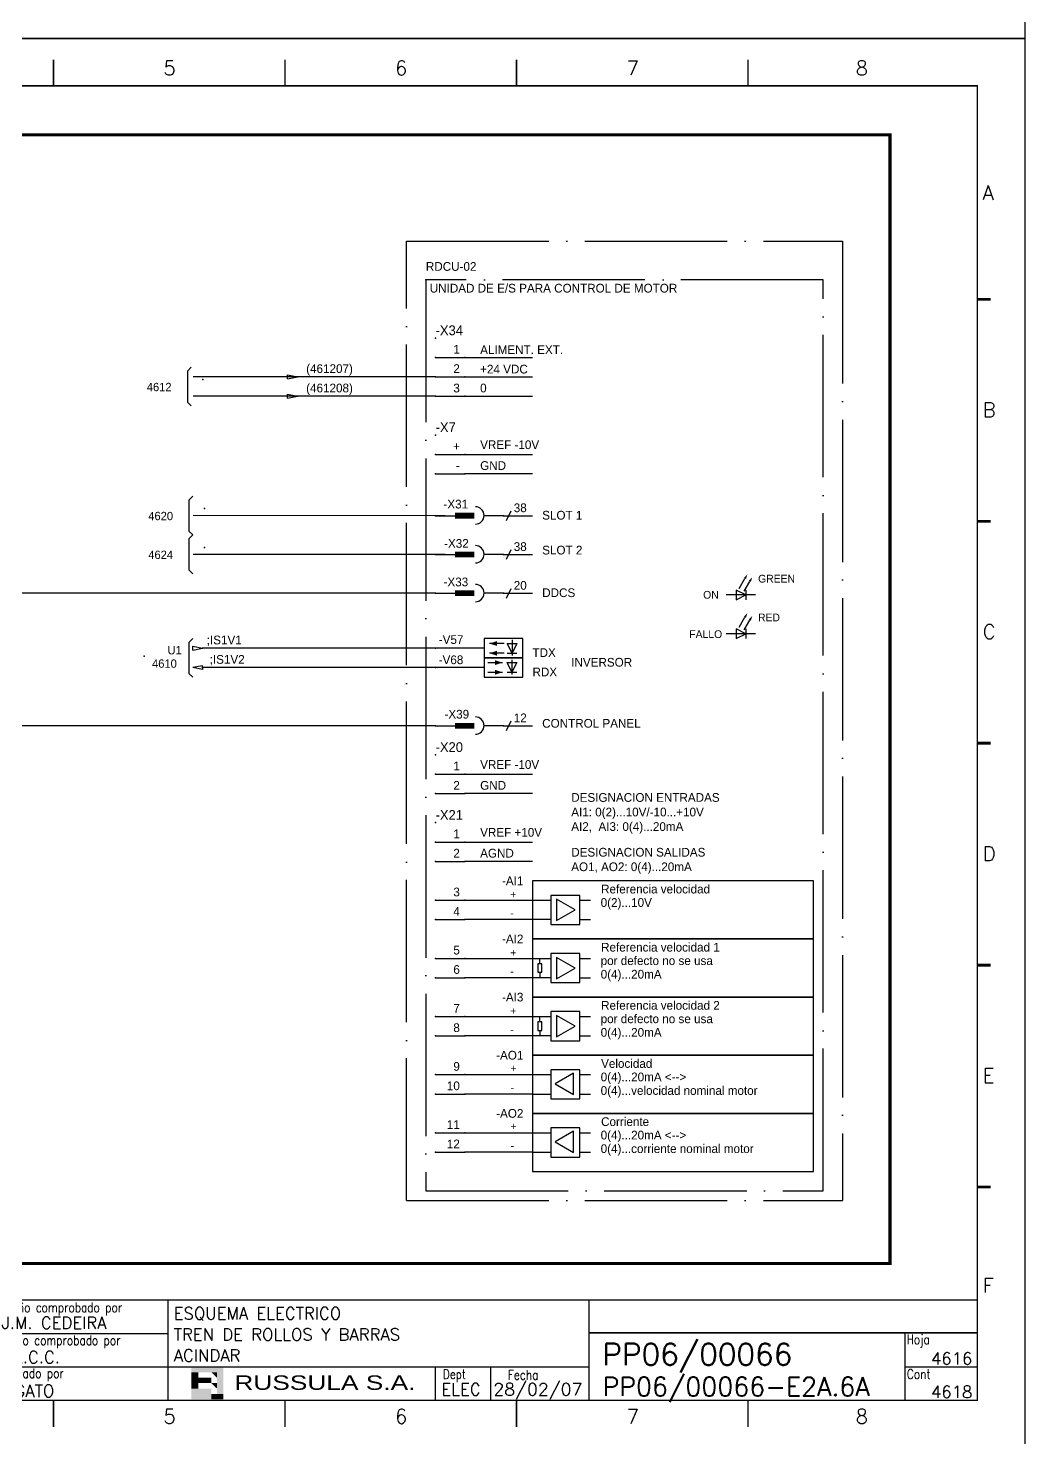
# Model space of a CAD drawing. Extents: x -275 to 145, y -1951 to 425.
# Drawn here: x -65.1 to 144.9, y -760.7 to -463.7 of the extents above; entities that cross this region are included whole.
import ezdxf
from ezdxf.enums import TextEntityAlignment as Align

# ---------------------------------------------------------------- set-up
doc = ezdxf.new("R2010")
doc.units = 0
doc.header["$LTSCALE"] = 15
doc.header["$MEASUREMENT"] = 0
doc.header["$PDSIZE"] = 2
for name, pattern in [('DASHDOT', [1, 0.5, -0.25, 0, -0.25]), ('SOSED_FRAMECONT', [2, 1, 1]), ('SOSED_FRAMEDOT', [2.5, 2, -0.25, 0, -0.25]), ('SOSED_IO', [2, 1, 1])]:
    doc.linetypes.add(name, pattern=pattern)
for name, color, linetype in [('1', 7, 'Continuous'), ('10', 5, 'Continuous'), ('2', 7, 'Continuous'), ('8', 1, 'Continuous'), ('9', 6, 'Continuous'), ('DIBUJO', 7, 'Continuous'), ('SOSED_CIRCUIT', 7, 'Continuous'), ('SOSED_DECORATIVE', 4, 'Continuous')]:
    doc.layers.add(name, color=color, linetype=linetype)
doc.styles.add('HELVETICA', font='HELV.SHX')
doc.styles.add('LABEL', font='SIMPLEX', dxfattribs={"width": 0.8, "height": 4})
doc.styles.add('ROMANS', font='ROMANS.shx', dxfattribs={"width": 0.8, "oblique": 15})

# ---------------------------------------------------------------- blocks, each defined once
blk = doc.blocks.new('NOD')
at = {"color": 0, "linetype": 'ByBlock'}
blk.add_point((0, 0), dxfattribs=at)
at = {"color": 0, "linetype": 'ByBlock', "flags": 1}
blk.add_attdef('PINNR', (2, -2), '', height=1.8, dxfattribs=at)
blk = doc.blocks.new('3AFEKXIOTERM01A')
at = {"color": 0, "linetype": 'ByBlock'}
blk.add_line((0, 0), (7.5, 0), dxfattribs=at)
for p in [(0, 0), (7.5, 0)]:
    blk.add_blockref('NOD', p, dxfattribs=at)
blk.add_attdef('*A', text='', height=2.25, dxfattribs=at).set_placement((6.25, 1), align=Align.RIGHT)
blk = doc.blocks.new('3AFEC2NIOBOX01A')
at = {"color": 0, "linetype": 'ByBlock'}
for points in [[(0, -5), (0, -10), (72.5, -10), (72.5, 5)], [(72.5, 5), (0, 5), (0, 0)], [(0, 0), (0, -5)]]:
    blk.add_lwpolyline(points, dxfattribs=at)
for p in [(0, 0), (0, -5)]:
    blk.add_blockref('NOD', p, dxfattribs=at)
for tag, p in [('ID4', (-2.34, 13.63)), ('ID3', (-2.34, 10.38)), ('ID2', (-2.34, 7.13)), ('ID_ABS', (-2.34, 4.03)), ('ID1', (-2.34, 3.88)), ('1A', (4, 1)), ('2A', (4, -4))]:
    blk.add_attdef(tag, text='', height=2.25, dxfattribs=at).set_placement(p, align=Align.RIGHT)
for tag, p in [('ID_FREE', (17.71, 1.75)), ('DENOM1', (17.6, -1.72)), ('DENOM2', (17.6, -5.22)), ('DENOM3', (17.6, -8.72))]:
    blk.add_attdef(tag, p, '', height=2.25, dxfattribs=at)
for tag, p in [('REM1', (73.97, -4.05)), ('REM2', (74.05, -7.21))]:
    blk.add_attdef(tag, text='', height=2.25, dxfattribs=at).set_placement(p, align=Align.TOP_LEFT)
blk = doc.blocks.new('3AFEKXIOTERM02A')
at = {"color": 0, "linetype": 'ByBlock'}
blk.add_line((0, 0), (7.5, 0), dxfattribs=at)
for p in [(0, 0), (7.5, 0)]:
    blk.add_blockref('NOD', p, dxfattribs=at)
blk.add_attdef('ID_B', (-2.43, 6.92), '', height=2.25, dxfattribs=at)
blk.add_attdef('*A', text='', height=2.25, dxfattribs=at).set_placement((6.25, 1), align=Align.RIGHT)
blk.add_attdef('CREF', text='', height=2.25, dxfattribs=at).set_placement((-7.51, -2.09), align=Align.MIDDLE_RIGHT)
blk = doc.blocks.new('ANIV')
at = {"color": 0, "linetype": 'ByBlock'}
blk.add_point((0, 0), dxfattribs=at)
for tag, p in [('ID4', (0, 10.5)), ('ID3', (0, 7.25)), ('ID2', (0, 4)), ('ID1', (0, 0.75))]:
    blk.add_attdef(tag, p, '', height=2.5, dxfattribs=at)
for tag, p in [('REM1', (1, -1)), ('REM2', (1, -4.25))]:
    blk.add_attdef(tag, text='', height=2.25, dxfattribs=at).set_placement(p, align=Align.TOP_LEFT)
for tag, p in [('ARTDES1', (1, -7.5)), ('ARTDES2', (1, -10.61)), ('ARTDES3', (1, -13.91)), ('ARTDES4', (1, -17.07))]:
    blk.add_attdef(tag, text='', height=2.25).set_placement(p, align=Align.TOP_LEFT)
blk = doc.blocks.new('3AFECTXD01C')
at = {"layer": 'SOSED_DECORATIVE'}
for p, q in [((12.5, 0), (0, 0)), ((19.73, 2.14), (19.73, -1.61)), ((19.73, 1.85), (19.73, -1.9))]:
    blk.add_line(p, q, dxfattribs=at)
at = {"layer": 'SOSED_DECORATIVE', "linetype": 'SOSED_FRAMECONT'}
blk.add_lwpolyline([(12.5, -2.5), (22.5, -2.5), (22.5, 2.5), (12.5, 2.5)], close=True, dxfattribs=at)
at = {"layer": 'SOSED_DECORATIVE'}
for points in [[(17.69, 1.21), (13.94, 1.21)], [(18.48, 1.23), (20.98, 1.23)], [(18.48, 1.23), (20.98, 1.23)], [(20.98, 1.23), (19.73, -1.27), (18.48, 1.23)], [(20.98, 1.23), (19.73, -1.27), (18.48, 1.23)], [(17.69, -1.29), (13.94, -1.29)], [(18.48, -1.27), (20.98, -1.27)], [(18.48, -1.27), (20.98, -1.27)]]:
    blk.add_lwpolyline(points, dxfattribs=at)
for points in [[(13.94, 1.21), (15.81, 1.84), (15.81, 0.59)], [(13.94, -1.29), (15.81, -0.66), (15.81, -1.91)]]:
    blk.add_solid(points, dxfattribs=at)
at = {"color": 0, "linetype": 'ByBlock'}
blk.add_blockref('NOD', (0, 0), dxfattribs=at)
for tag, p in [('1A', (0.83, 1.11)), ('ID1', (24.1, -0.75))]:
    blk.add_attdef(tag, p, '', height=2.25, dxfattribs=at)
blk = doc.blocks.new('3AFECRXD01C')
at = {"layer": 'SOSED_DECORATIVE'}
for p, q in [((12.5, 0), (0, 0)), ((19.69, 1.99), (19.69, -1.76)), ((19.69, 1.99), (19.69, -1.76))]:
    blk.add_line(p, q, dxfattribs=at)
at = {"layer": 'SOSED_DECORATIVE', "linetype": 'SOSED_FRAMECONT'}
blk.add_lwpolyline([(12.5, -2.5), (22.5, -2.5), (22.5, 2.5), (12.5, 2.5)], close=True, dxfattribs=at)
at = {"layer": 'SOSED_DECORATIVE'}
for points in [[(13.47, 1.29), (17.22, 1.29)], [(20.94, 1.36), (19.69, -1.14), (18.44, 1.36)], [(20.94, 1.36), (19.69, -1.14), (18.44, 1.36)], [(18.44, 1.36), (20.94, 1.36)], [(18.44, 1.36), (20.94, 1.36)], [(13.47, -1.21), (17.22, -1.21)], [(18.44, -1.14), (20.94, -1.14)], [(18.44, -1.14), (20.94, -1.14)]]:
    blk.add_lwpolyline(points, dxfattribs=at)
for points in [[(17.22, 1.29), (15.34, 0.66), (15.34, 1.91)], [(17.22, 1.29), (15.34, 0.66), (15.34, 1.91)], [(17.22, -1.21), (15.34, -1.84), (15.34, -0.59)], [(17.22, -1.21), (15.34, -1.84), (15.34, -0.59)]]:
    blk.add_solid(points, dxfattribs=at)
at = {"color": 0, "linetype": 'ByBlock'}
blk.add_blockref('NOD', (0, 0), dxfattribs=at)
for tag, p in [('1A', (0.8, 0.9)), ('ID1', (24.03, -0.75))]:
    blk.add_attdef(tag, p, '', height=2.25, dxfattribs=at)
blk = doc.blocks.new('3AFECXX03030501D')
at = {"color": 0, "linetype": 'ByBlock'}
for p, q in [((-17.5, 0), (-12.5, 0)), ((0, 0), (-5, 0))]:
    blk.add_line(p, q, dxfattribs=at)
at = {"color": 0, "linetype": 'ByBlock', "const_width": 1.5}
blk.add_lwpolyline([(-12.5, 0), (-12.5, 0), (-7.5, 0)], dxfattribs=at)
blk.add_arc((-7.24, 0.05), 2.24, 270, 90)
at = {"color": 0, "linetype": 'ByBlock'}
for p in [(-17.5, 0), (0, 0)]:
    blk.add_blockref('NOD', p, dxfattribs=at)
for tag, p in [('ID4', (-9.5, 13.75)), ('ID3', (-9.5, 10.5)), ('ID2', (-9.5, 7.25)), ('ID1', (-9.5, 4))]:
    blk.add_attdef(tag, text='', height=2.25, dxfattribs=at).set_placement(p, align=Align.CENTER)
blk.add_attdef('*A', text='', height=2.25, dxfattribs=at).set_placement((-1, 1), align=Align.RIGHT)
blk = doc.blocks.new('ASIGSNKL')
at = {"color": 0, "linetype": 'ByBlock'}
for p, q in [((-2.5, -0.5), (-2.5, 0.5)), ((-2.5, 0.5), (0, 0)), ((-2.5, -0.5), (0, 0))]:
    blk.add_line(p, q, dxfattribs=at)
blk.add_blockref('NOD', (0, 0), dxfattribs=at)
blk.add_attdef('CREF', text='', height=2.25, dxfattribs=at).set_placement((-3.5, 0), align=Align.MIDDLE_RIGHT)
blk.add_attdef('ID1', (0, 1), '', height=2.25, dxfattribs=at)
for tag, p in [('REM1', (-3.5, -2.5)), ('REM2', (-3.5, -5.75))]:
    blk.add_attdef(tag, text='', height=2.25, dxfattribs=at).set_placement(p, align=Align.TOP_RIGHT)
blk = doc.blocks.new('$PP313')
at = {"layer": '2'}
blk.add_blockref('NOD', (0, 0), dxfattribs=at)
at = {"layer": '8'}
blk.add_attdef('1A', (1, -3.325), '', height=2.15, dxfattribs=at)
at = {"layer": '9'}
blk.add_attdef('ID', (1, 1), '', height=2.15, dxfattribs=at)
blk = doc.blocks.new('ASIGSRCR')
at = {"color": 0, "linetype": 'ByBlock'}
for p, q in [((0, 0), (0, 0.5)), ((0, 0.5), (2.5, 0)), ((0, 0), (0, -0.5)), ((0, -0.5), (2.5, 0))]:
    blk.add_line(p, q, dxfattribs=at)
at = {"color": 0, "linetype": 'ByBlock', "xscale": -1}
blk.add_blockref('NOD', (0, 0), dxfattribs=at)
at = {"color": 0, "linetype": 'ByBlock'}
blk.add_attdef('ID1', text='', height=2.25, dxfattribs=at).set_placement((0, 1), align=Align.RIGHT)
blk.add_attdef('CREF', text='', height=2.25, dxfattribs=at).set_placement((3.5, 0), align=Align.MIDDLE_LEFT)
for tag, p in [('REM1', (3.5, -2.5)), ('REM2', (3.5, -5.75))]:
    blk.add_attdef(tag, text='', height=2.25, dxfattribs=at).set_placement(p, align=Align.TOP_LEFT)
blk = doc.blocks.new('asigsnkr')
at = {"color": 0, "linetype": 'ByBlock'}
for p, q in [((2.5, 0.5), (0, 0)), ((2.5, -0.5), (0, 0)), ((2.5, -0.5), (2.5, 0.5))]:
    blk.add_line(p, q, dxfattribs=at)
at = {"color": 0, "linetype": 'ByBlock', "xscale": -1}
blk.add_blockref('NOD', (0, 0), dxfattribs=at)
at = {"color": 0, "linetype": 'ByBlock'}
blk.add_attdef('ID1', text='', height=2.25, dxfattribs=at).set_placement((0, 1), align=Align.RIGHT)
blk.add_attdef('CREF', text='', height=2.25, dxfattribs=at).set_placement((3.5, 0), align=Align.MIDDLE_LEFT)
for tag, p in [('REM1', (3.5, -2.5)), ('REM2', (3.5, -5.75))]:
    blk.add_attdef(tag, text='', height=2.25, dxfattribs=at).set_placement(p, align=Align.TOP_LEFT)
blk = doc.blocks.new('newcajec')
at = {"layer": '1'}
for p, q in [((179.4, 20.85), (0.13, 20.85)), ((7, 20.85), (7, 0)), ((71, 20.85), (71, 0)), ((84, 20.85), (84, 0.09)), ((99, 20.85), (99, 0)), ((215.2, 20.8), (215.2, 0)), ((184.64, 20.18), (184.81, 20.01)), ((184.81, 20.01), (185.18, 20.25)), ((10.6, 16.64), (0, 16.64)), ((10.6, 16.64), (99, 16.64)), ((10.6, 12.48), (0, 12.48)), ((10.6, 12.48), (99, 12.48)), ((179.4, 13.87), (215.2, 13.87)), ((368, 14.06), (368, 0)), ((10.6, 8.32), (0, 8.32)), ((10.6, 8.32), (99, 8.32)), ((179.4, 6.93), (267.63, 6.93)), ((267.63, 6.93), (302.5, 6.93)), ((270.63, 6.91), (270.63, 0)), ((282.07, 6.93), (282.07, 0)), ((368, 6.93), (383, 6.93)), ((10.6, 4.16), (0, 4.16)), ((10.6, 4.16), (99, 4.16))]:
    blk.add_line(p, q, dxfattribs=at)
for points in [[(47.5, 272.5, 0.3, 0.3, 0), (47.5, 277.91, 0.3, 0.3, 0)], [(95.5, 272.5, 0.3, 0.3, 0), (95.5, 277.91, 0.3, 0.3, 0)], [(143.5, 272.5, 0.3, 0.3, 0), (143.5, 277.91, 0.3, 0.3, 0)], [(191.5, 272.5, 0.3, 0.3, 0), (191.5, 277.91, 0.3, 0.3, 0)], [(239.5, 272.5, 0.3, 0.3, 0), (239.5, 277.91, 0.3, 0.3, 0)], [(287.5, 272.5, 0.3, 0.3, 0), (287.5, 277.91, 0.3, 0.3, 0)], [(335.5, 272.5, 0.3, 0.3, 0), (335.5, 277.91, 0.3, 0.3, 0)], [(-2.99, 228.23, 0.6, 0.6, 0), (-0.18, 228.23, 0.6, 0.6, 0)], [(383.01, 228.23, 0.6, 0.6, 0), (385.82, 228.23, 0.6, 0.6, 0)], [(-2.99, 182.23, 0.6, 0.6, 0), (-0.18, 182.23, 0.6, 0.6, 0)], [(383.01, 182.23, 0.6, 0.6, 0), (385.82, 182.23, 0.6, 0.6, 0)], [(-2.99, 136.23, 0.6, 0.6, 0), (-0.18, 136.23, 0.6, 0.6, 0)], [(383.01, 136.23, 0.6, 0.6, 0), (385.82, 136.23, 0.6, 0.6, 0)], [(-2.99, 90.23, 0.6, 0.6, 0), (-0.18, 90.23, 0.6, 0.6, 0)], [(383.01, 90.23, 0.6, 0.6, 0), (385.82, 90.23, 0.6, 0.6, 0)], [(-2.99, 44.23, 0.6, 0.6, 0), (-0.18, 44.23, 0.6, 0.6, 0)], [(383.01, 44.23, 0.6, 0.6, 0), (385.82, 44.23, 0.6, 0.6, 0)], [(383, 20.8, 0.3, 0.3, 0), (179.4, 20.8, 0.3, 0.3, 0), (179.4, 0, 0.3, 0.3, 0)], [(302.5, 20.8, 0.3, 0.3, 0), (302.5, 0, 0.3, 0.3, 0)], [(302.5, 14, 0.3, 0.3, 0), (383, 14, 0.3, 0.3, 0)], [(47.5, -5.5, 0.3, 0.3, 0), (47.5, -0.09, 0.3, 0.3, 0)], [(95.5, -5.5, 0.3, 0.3, 0), (95.5, -0.09, 0.3, 0.3, 0)], [(143.5, -5.5, 0.3, 0.3, 0), (143.5, -0.09, 0.3, 0.3, 0)], [(191.5, -5.5, 0.3, 0.3, 0), (191.5, -0.09, 0.3, 0.3, 0)], [(239.5, -5.5, 0.3, 0.3, 0), (239.5, -0.09, 0.3, 0.3, 0)], [(287.5, -5.5, 0.3, 0.3, 0), (287.5, -0.09, 0.3, 0.3, 0)], [(335.5, -5.5, 0.3, 0.3, 0), (335.5, -0.09, 0.3, 0.3, 0)]]:
    blk.add_lwpolyline(points, format="xyseb", dxfattribs=at)
at = {"layer": '1', "const_width": 0.3}
blk.add_lwpolyline([(0, 0), (0, 272.5), (383, 272.5), (383, 0)], close=True, dxfattribs=at)
at = {"layer": '2', "color": 14}
for p, q in [((221.42, 4.69), (221.42, 5.81)), ((221.42, 2.47), (221.42, 3.58))]:
    blk.add_line(p, q, dxfattribs=at)
for points in [[(220.05, 5.81), (220.05, 6.92), (226.74, 5.81), (226.74, 6.92)], [(221.42, 2.47), (220.05, 2.47), (221.42, 5.81), (220.05, 5.81)], [(221.42, 4.69), (224.25, 4.69), (221.42, 3.58), (224.25, 3.58)], [(224.25, 5.81), (225.37, 5.81), (225.37, 4.69)], [(224.25, 3.58), (225.37, 3.58), (225.37, 2.47)], [(225.37, 5.81), (226.74, 5.81), (225.37, 1.35), (226.74, 1.35)], [(224.25, 0.24), (224.25, 2.47), (220.05, 0.24), (220.05, 2.47)], [(226.74, 1.35), (226.74, 0.24), (224.25, 1.35), (224.25, 0.24)]]:
    blk.add_solid(points, dxfattribs=at)
at = {"layer": '1', "style": 'ROMANS'}
for s, p in [('1', (22.29, 274.68)), ('2', (70.29, 274.68)), ('3', (118.29, 274.68)), ('4', (166.29, 274.68)), ('5', (214.29, 274.68)), ('6', (262.29, 274.68)), ('7', (310.29, 274.68)), ('8', (357.79, 274.68)), ('A', (-4.37, 248.84)), ('A', (384.13, 248.84)), ('B', (-4.37, 203.84)), ('B', (384.13, 203.84)), ('C', (-4.37, 157.84)), ('C', (384.13, 157.84)), ('D', (-4.37, 111.84)), ('D', (384.13, 111.84)), ('E', (-4.37, 65.84)), ('E', (384.13, 65.84)), ('F', (-4.37, 22.34)), ('F', (384.13, 22.34)), ('1', (22.29, -4.82)), ('2', (70.29, -4.82)), ('3', (118.29, -4.82)), ('4', (166.29, -4.82)), ('5', (214.29, -4.82)), ('6', (262.29, -4.82)), ('7', (310.29, -4.82)), ('8', (357.79, -4.82))]:
    blk.add_text(s, height=3, dxfattribs=at).set_placement(p)
at = {"layer": '1', "style": 'LABEL', "width": 0.8}
for s, p in [('Diseno comprobado por', (179.73, 18.27)), ('Dibujo comprobado por', (179.81, 11.47)), ('Hoja', (368.38, 11.66)), ('Dibujado por', (179.83, 4.64)), ('Fecha', (285.71, 4.3)), ('Cont', (368.43, 4.46)), ('No', (2.23, 1.05)), ('Revision', (8, 1.05))]:
    blk.add_text(s, height=2, dxfattribs=at).set_placement(p)
for s, p in [('Dept', (274.61, 4.44)), ('Elaborado', (77.5, 1.05)), ('Fecha', (91.5, 1.05))]:
    blk.add_text(s, height=2, dxfattribs=at).set_placement(p, align=Align.CENTER)
at = {"layer": '10', "style": 'ROMANS'}
for tag, p in [('REV41', (3.5, 18.74)), ('REV43', (77.7, 18.74)), ('REV31', (3.5, 14.58)), ('REV33', (77.7, 14.58)), ('REV21', (3.5, 10.42)), ('REV23', (77.7, 10.42)), ('REV11', (3.5, 6.27)), ('REV13', (77.7, 6.27))]:
    blk.add_attdef(tag, text='', height=2.5, dxfattribs=at).set_placement(p, align=Align.MIDDLE)
for tag, p, height in [('REV42', (8, 17.49), 2.5), ('SHEETNAME1', (100.5, 15.83), 2.5), ('DOCUMENTTYPE', (216.43, 16.8), 2.5), ('NOTA', (305.32, 15.8), 3), ('REV32', (8, 13.33), 2.5), ('DESIGNCHECK', (180.74, 14.83), 2.5), ('OBJECT', (216.43, 12.4), 2.5), ('SHEETNAME2', (100.5, 11.67), 2.5), ('ORDER', (305.32, 7.3), 4.5), ('REV22', (8, 9.17), 2.5), ('SHEETNAME3', (100.5, 7.51), 2.5), ('DRAWINGCHECK', (180.53, 7.71), 2.5), ('CUSTOMER', (216.43, 8.08), 2.5), ('REV12', (8, 5.01), 2.5), ('SHEETNAME4', (100.5, 3.35), 2.5), ('USER', (180.63, 0.71), 2.5), ('DEPARTMENT', (271.93, 1.05), 2.5), ('DOCUMENT_ID', (305.32, 0.93), 4.4)]:
    blk.add_attdef(tag, p, '', height=height, dxfattribs=at)
for tag, width, p, p2 in [('REV44', 1.221199, (84.53, 17.49), (98.48, 17.49)), ('REV34', 1.221199, (84.53, 13.33), (98.48, 13.33)), ('REV24', 1.221199, (84.53, 9.17), (98.48, 9.17)), ('REV14', 1.221199, (84.53, 5.01), (98.48, 5.01)), ('CREATED2', 7.039915, (282.71, 1.05), (301.14, 1.05))]:
    blk.add_attdef(tag, text='', height=2.5, dxfattribs=dict(at, width=width)).set_placement(p, p2, align=Align.FIT)
for tag, p in [('SHEET', (382, 7.43)), ('NEXTSHEET', (382, 0.5))]:
    blk.add_attdef(tag, text='', height=2.5, dxfattribs=at).set_placement(p, align=Align.RIGHT)
at = {"layer": 'DIBUJO', "color": 14, "style": 'HELVETICA', "width": 1.3}
blk.add_text('RUSSULA S.A.', height=3, dxfattribs=at).set_placement((229, 2.19))

msp = doc.modelspace()

# ---------------------------------------------------------------- linework, layer by layer
for p, q in [((22.81, -566.45), (-30.28, -566.44)), ((22.81, -574.62), (-30.28, -574.61))]:
    msp.add_line(p, q)
at = {"layer": '2', "color": 3, "linetype": 'DASHDOT', "const_width": 0.653}
msp.add_lwpolyline([(-53.19, -723.99), (116.51, -723.99), (116.51, -486.23), (-236.01, -486.23), (-236.01, -617.3), (-236.01, -723.99)], close=True, dxfattribs=at)
at = {"layer": 'DIBUJO'}
for points in [[(-275.08, -168.88), (144.92, -168.88), (144.92, -465.88), (-275.08, -465.88), (-275.08, -168.88)], [(-275.08, -465.88), (144.92, -465.88), (144.92, -762.88), (-275.08, -762.88), (-275.08, -465.88)]]:
    msp.add_lwpolyline(points, dxfattribs=at)
at = {"layer": 'SOSED_CIRCUIT', "linetype": 'SOSED_FRAMEDOT'}
msp.add_lwpolyline([(18.72, -516.78), (18.72, -708.73), (102.44, -708.73), (102.44, -516.78)], close=True, dxfattribs=at)
at = {"layer": 'SOSED_CIRCUIT', "linetype": 'Continuous'}
for points in [[(13.45, -537.2), (-30.28, -537.2)], [(20.77, -537.2), (13.45, -537.2)], [(19.58, -541.29), (-30.28, -541.29)], [(20.77, -541.29), (19.58, -541.29)]]:
    msp.add_lwpolyline(points, dxfattribs=at)
at = {"layer": 'SOSED_CIRCUIT', "color": 3, "linetype": 'SOSED_IO'}
for points in [[(26.89, -647.47), (41.18, -647.47)], [(41.18, -651.55), (26.89, -651.55)], [(26.89, -659.72), (41.18, -659.72)], [(41.18, -663.8), (26.89, -663.8)], [(26.89, -671.97), (41.18, -671.97)], [(41.18, -676.06), (26.89, -676.06)], [(26.89, -684.22), (41.18, -684.22)], [(41.18, -688.31), (26.89, -688.31)], [(26.89, -696.47), (41.18, -696.47)], [(41.18, -700.56), (26.89, -700.56)]]:
    msp.add_lwpolyline(points, dxfattribs=at)
at = {"layer": 'SOSED_DECORATIVE', "linetype": 'SOSED_FRAMEDOT'}
for p, q in [((14.64, -710.77), (14.64, -508.62)), ((14.64, -508.62), (106.53, -508.62)), ((14.64, -508.62), (106.53, -508.62)), ((106.53, -508.62), (106.53, -710.77)), ((14.64, -710.77), (106.53, -710.77)), ((14.64, -710.77), (106.53, -710.77))]:
    msp.add_line(p, q, dxfattribs=at)
at = {"layer": 'SOSED_DECORATIVE'}
for p, q in [((35.69, -567.47), (36.71, -565.43)), ((35.69, -575.64), (36.71, -573.6)), ((35.69, -583.81), (36.71, -581.76)), ((20.77, -582.79), (-77.42, -582.79)), ((20.77, -610.71), (-77.42, -610.71)), ((35.69, -611.73), (36.71, -609.69))]:
    msp.add_line(p, q, dxfattribs=at)
at = {"layer": 'SOSED_DECORATIVE', "linetype": 'ByBlock'}
for p, q in [((51.16, -646.45), (45.04, -646.45)), ((45.04, -646.45), (45.04, -652.57)), ((50.17, -649.51), (46.28, -647.27)), ((46.28, -647.27), (46.28, -651.75)), ((51.16, -652.57), (51.16, -646.45)), ((46.28, -651.75), (50.17, -649.51)), ((51.16, -647.47), (53.44, -647.47)), ((45.04, -652.57), (51.16, -652.57)), ((51.16, -651.55), (53.44, -651.55)), ((51.16, -658.7), (45.04, -658.7)), ((45.04, -658.7), (45.04, -664.82)), ((51.16, -664.82), (51.16, -658.7)), ((42.3, -660.85), (42.3, -662.66)), ((43.16, -660.85), (42.3, -660.85)), ((42.73, -660.85), (42.73, -659.72)), ((43.16, -662.66), (43.16, -660.85)), ((46.28, -659.52), (46.28, -664.01)), ((50.17, -661.76), (46.28, -659.52)), ((46.28, -664.01), (50.17, -661.76)), ((51.16, -659.72), (53.44, -659.72)), ((42.3, -662.66), (43.16, -662.66)), ((42.73, -662.66), (42.73, -663.8)), ((45.04, -664.82), (51.16, -664.82)), ((51.16, -663.8), (53.44, -663.8)), ((45.04, -670.95), (45.04, -677.08)), ((51.16, -670.95), (45.04, -670.95)), ((51.16, -677.08), (51.16, -670.95)), ((42.3, -673.1), (42.3, -674.91)), ((43.16, -673.1), (42.3, -673.1)), ((42.73, -673.1), (42.73, -671.97)), ((43.16, -674.91), (43.16, -673.1)), ((50.17, -674.01), (46.28, -671.77)), ((46.28, -671.77), (46.28, -676.26)), ((46.28, -676.26), (50.17, -674.01)), ((51.16, -671.97), (53.44, -671.97)), ((42.3, -674.91), (43.16, -674.91)), ((42.73, -674.91), (42.73, -676.06)), ((45.04, -677.08), (51.16, -677.08)), ((51.16, -676.06), (53.44, -676.06)), ((51.19, -684.22), (53.44, -684.22)), ((51.19, -688.31), (53.44, -688.31)), ((51.19, -696.47), (53.44, -696.47)), ((51.19, -700.56), (53.44, -700.56))]:
    msp.add_line(p, q, dxfattribs=at)
at = {"layer": 'SOSED_DECORATIVE'}
for points in [[(26.89, -533.12), (41.18, -533.12)], [(-30.71, -535.16), (-31.52, -535.98), (-31.52, -542.51), (-30.71, -543.33)], [(26.89, -537.2), (41.18, -537.2)], [(26.89, -541.29), (41.18, -541.29)], [(26.89, -553.54), (41.18, -553.54)], [(41.18, -557.62), (26.89, -557.62)], [(-30.39, -562.34), (-31.21, -563.16), (-31.21, -569.7), (-30.39, -570.51)], [(35.06, -566.45), (41.18, -566.45)], [(-30.39, -570.51), (-31.21, -571.33), (-31.21, -577.86), (-30.39, -578.68)], [(35.06, -574.62), (41.18, -574.62)], [(35.06, -582.79), (41.18, -582.79)], [(-30.39, -592.34), (-31.21, -593.15), (-31.21, -599.69), (-30.39, -600.5)], [(20.77, -594.38), (-28.35, -594.38)], [(20.77, -598.46), (-28.35, -598.46)], [(35.06, -610.71), (41.18, -610.71)], [(26.89, -620.92), (41.18, -620.92)], [(41.18, -625.01), (26.89, -625.01)], [(26.89, -635.22), (41.18, -635.22)], [(41.18, -639.3), (26.89, -639.3)], [(41.18, -647.47), (45.04, -647.47)], [(45.04, -651.55), (41.18, -651.55)], [(41.18, -659.72), (45.04, -659.72)], [(45.04, -663.8), (41.18, -663.8)], [(41.18, -671.97), (45.04, -671.97)], [(45.04, -676.06), (41.18, -676.06)], [(41.18, -684.22), (45.06, -684.22)], [(41.18, -688.31), (45.06, -688.31)], [(41.18, -696.47), (45.06, -696.47)], [(41.18, -700.56), (45.06, -700.56)]]:
    msp.add_lwpolyline(points, dxfattribs=at)
at = {"layer": 'SOSED_DECORATIVE', "color": 4, "linetype": 'ByBlock'}
for points in [[(84.73, -581.79), (85.94, -579.7)], [(85.79, -582.32), (86.96, -580.29)], [(88.15, -583.15), (82.02, -583.15)], [(84.07, -584.17), (86.11, -583.15), (84.07, -582.13)], [(84.07, -582.13), (84.07, -584.17)], [(86.11, -582.13), (86.11, -584.17)], [(84.73, -589.96), (85.94, -587.86)], [(84.07, -592.34), (86.11, -591.32), (84.07, -590.29)], [(84.07, -590.29), (84.07, -592.34)], [(85.79, -590.49), (86.96, -588.46)], [(86.11, -590.29), (86.11, -592.34)], [(88.15, -591.32), (82.02, -591.32)]]:
    msp.add_lwpolyline(points, dxfattribs=at)
at = {"layer": 'SOSED_DECORATIVE', "linetype": 'ByBlock'}
for points in [[(51.19, -689.33), (51.19, -683.2), (45.06, -683.2), (45.06, -689.33)], [(51.19, -701.58), (51.19, -695.45), (45.06, -695.45), (45.06, -701.58)]]:
    msp.add_lwpolyline(points, close=True, dxfattribs=at)
for points in [[(49.85, -683.9), (45.96, -686.15), (49.85, -688.39), (49.85, -688.19)], [(49.85, -688.19), (49.85, -683.9)], [(49.85, -696.15), (45.96, -698.4), (49.85, -700.64), (49.85, -700.44)], [(49.85, -700.44), (49.85, -696.15)]]:
    msp.add_lwpolyline(points, dxfattribs=at)
at = {"layer": 'SOSED_DECORATIVE', "color": 4, "linetype": 'ByBlock'}
for points in [[(86.47, -578.79), (86.18, -579.8), (85.74, -579.55)], [(87.5, -579.38), (87.21, -580.39), (86.77, -580.14)], [(86.47, -586.96), (86.18, -587.97), (85.74, -587.72)], [(87.5, -587.55), (87.21, -588.56), (86.77, -588.31)]]:
    msp.add_solid(points, dxfattribs=at)

# ---------------------------------------------------------------- block references
at = {"layer": '2', "color": 7}
ref = msp.add_blockref('newcajec', (-254.4, -752.86), dxfattribs=dict(at, xscale=1.016442892079944, yscale=1.016442892079944, zscale=1.016442892079944))
ref.add_attrib('REV24', '04/06/07', dxfattribs={"layer": '10', "height": 2.541, "style": 'ROMANS', "width": 0.728168}).set_placement((-168.49, -743.53), (-154.3, -743.53), align=Align.FIT)
ref.add_attrib('SHEETNAME3', 'BRAKE SLIDE', (-152.25, -745.23), dxfattribs={"layer": '10', "height": 2.5411, "style": 'ROMANS'})
ref.add_attrib('SHEETNAME2', 'RDCU-02 Tarjeta de I/O', (-152.25, -741), dxfattribs={"layer": '10', "height": 2.5411, "style": 'ROMANS'})
ref.add_attrib('SHEETNAME1', '+MDECR6A.10', (-152.25, -736.77), dxfattribs={"layer": '10', "height": 2.5411, "style": 'ROMANS'})
ref.add_attrib('USER', 'J.GATO', (-70.8, -752.14), dxfattribs={"layer": '10', "height": 2.541, "style": 'ROMANS'})
ref.add_attrib('DRAWINGCHECK', 'J.L.C.C.', (-70.9, -745.02), dxfattribs={"layer": '10', "height": 2.541, "style": 'ROMANS'})
ref.add_attrib('DESIGNCHECK', 'J.M. CEDEIRA', (-70.69, -737.78), dxfattribs={"layer": '10', "height": 2.5411, "style": 'ROMANS'})
ref.add_attrib('REV22', 'As-built ', (-246.27, -743.53), dxfattribs={"layer": '10', "height": 2.541, "style": 'ROMANS'})
ref.add_attrib('REV12', 'Aprobación documentación', (-246.27, -747.76), dxfattribs={"layer": '10', "height": 2.5411, "style": 'ROMANS'})
ref.add_attrib('REV21', '1', dxfattribs={"layer": '10', "height": 2.54, "style": 'ROMANS'}).set_placement((-250.84, -742.26), align=Align.MIDDLE)
ref.add_attrib('REV11', '0', dxfattribs={"layer": '10', "height": 2.54, "style": 'ROMANS'}).set_placement((-250.84, -746.49), align=Align.MIDDLE)
ref.add_attrib('REV14', '01/03/07', dxfattribs={"layer": '10', "height": 2.541, "style": 'ROMANS', "width": 0.728168}).set_placement((-168.49, -747.76), (-154.3, -747.76), align=Align.FIT)
ref.add_attrib('REV23', 'C.C.R.', dxfattribs={"layer": '10', "height": 2.541, "style": 'ROMANS'}).set_placement((-175.42, -742.26), align=Align.MIDDLE)
ref.add_attrib('REV13', 'J. GATO', dxfattribs={"layer": '10', "height": 2.541, "style": 'ROMANS'}).set_placement((-175.42, -746.49), align=Align.MIDDLE)
ref.add_attrib('DOCUMENT_ID', 'PP06/00066-E2A.6A', (55.94, -751.91), dxfattribs={"layer": '10', "height": 3.9205, "style": 'ROMANS'})
ref.add_attrib('ORDER', 'PP06/00066', (55.94, -745.43), dxfattribs={"layer": '10', "height": 4.574, "style": 'ROMANS'})
ref.add_attrib('CUSTOMER', 'ACINDAR', (-34.41, -744.64), dxfattribs={"layer": '10', "height": 2.541, "style": 'ROMANS'})
ref.add_attrib('OBJECT', 'TREN DE ROLLOS Y BARRAS', (-34.41, -740.25), dxfattribs={"layer": '10', "height": 2.5411, "style": 'ROMANS'})
ref.add_attrib('DOCUMENTTYPE', 'ESQUEMA ELECTRICO', (-34.41, -735.78), dxfattribs={"layer": '10', "height": 2.5411, "style": 'ROMANS'})
ref.add_attrib('CREATED2', '28/02/07', dxfattribs={"layer": '10', "height": 2.541, "style": 'ROMANS', "width": 0.961976}).set_placement((32.95, -751.79), (51.7, -751.79), align=Align.FIT)
ref.add_attrib('DEPARTMENT', 'ELEC', (22, -751.79), dxfattribs={"layer": '10', "height": 2.541, "style": 'ROMANS'})
ref.add_attrib('NEXTSHEET', '4618', dxfattribs={"layer": '10', "height": 2.541, "style": 'ROMANS'}).set_placement((133.88, -752.35), align=Align.RIGHT)
ref.add_attrib('SHEET', '4616', dxfattribs={"layer": '10', "height": 2.541, "style": 'ROMANS'}).set_placement((133.88, -745.3), align=Align.RIGHT)
at = {"layer": '2'}
ref = msp.add_blockref('$PP313', (-28.26, -537.78), dxfattribs=dict(at, xscale=0.816772873618127, yscale=0.816772873618127, zscale=0.816772873618127, rotation=90))
ref.add_attrib('1A', '4612', (-40.09, -540.22), dxfattribs={"layer": '8', "height": 1.756})
ref = msp.add_blockref('$PP313', (-27.94, -564.96), dxfattribs=dict(at, xscale=0.816772873618127, yscale=0.816772873618127, zscale=0.816772873618127, rotation=90))
ref.add_attrib('1A', '4620', (-39.77, -567.4), dxfattribs={"layer": '8', "height": 1.756})
ref = msp.add_blockref('$PP313', (-27.94, -573.13), dxfattribs=dict(at, xscale=0.816772873618127, yscale=0.816772873618127, zscale=0.816772873618127, rotation=90))
ref.add_attrib('1A', '4624', (-39.77, -575.57), dxfattribs={"layer": '8', "height": 1.756})
ref = msp.add_blockref('$PP313', (-40.62, -596.05), dxfattribs=dict(at, xscale=-0.816772873618127, yscale=0.816772873618127, zscale=0.816772873618127, rotation=270))
ref.add_attrib('ID', 'U1', (-35.72, -595.67), dxfattribs={"layer": '9', "height": 1.756})
ref.add_attrib('1A', '4610', (-38.98, -598.49), dxfattribs={"layer": '8', "height": 1.756})
at = {"layer": 'SOSED_CIRCUIT', "linetype": 'SOSED_FRAMEDOT', "xscale": 0.816772873618127, "yscale": 0.816772873618127, "zscale": 0.816772873618127}
msp.add_blockref('ANIV', (18.72, -516.78), dxfattribs=at).add_auto_attribs({'REM1': 'UNIDAD DE E/S PARA CONTROL DE MOTOR'})
at = {"layer": 'SOSED_CIRCUIT', "linetype": 'SOSED_FRAMECONT'}
ref = msp.add_blockref('ANIV', (20.77, -529.04), dxfattribs=dict(at, xscale=0.816772873618127, yscale=0.816772873618127, zscale=0.816772873618127))
ref.add_attrib('ID1', '-X34', (20.77, -528.42), dxfattribs={"color": 0, "linetype": 'ByBlock', "height": 2.042})
at = {"layer": 'SOSED_CIRCUIT', "xscale": 0.816772873618127, "yscale": 0.816772873618127, "zscale": 0.816772873618127}
for name, p, values in [('3AFEKXIOTERM01A', (20.77, -533.12), {'*A': '1'}), ('3AFEKXIOTERM01A', (20.77, -537.2), {'*A': '2'}), ('3AFEKXIOTERM01A', (20.77, -541.29), {'*A': '3'}), ('3AFEKXIOTERM01A', (20.77, -553.54), {'*A': '+'}), ('3AFEKXIOTERM01A', (20.77, -557.62), {'*A': '-'}), ('3AFEKXIOTERM01A', (20.77, -620.92), {'*A': '1'}), ('3AFEKXIOTERM01A', (20.77, -625.01), {'*A': '2'}), ('3AFEKXIOTERM01A', (20.77, -635.22), {'*A': '1'}), ('3AFEKXIOTERM01A', (20.77, -639.3), {'*A': '2'}), ('3AFEC2NIOBOX01A', (41.18, -647.47), {'ID1': '-AI1', 'ID_FREE': 'Referencia velocidad', 'DENOM1': '0(2)...10V'}), ('3AFEKXIOTERM01A', (20.77, -647.47), {'*A': '3'}), ('3AFEKXIOTERM02A', (20.77, -651.55), {'*A': '4'}), ('3AFEC2NIOBOX01A', (41.18, -659.72), {'ID1': '-AI2', 'ID_FREE': 'Referencia velocidad 1', 'DENOM2': '0(4)...20mA', 'DENOM1': 'por defecto no se usa'}), ('3AFEKXIOTERM01A', (20.77, -659.72), {'*A': '5'}), ('3AFEKXIOTERM02A', (20.77, -663.8), {'*A': '6'}), ('3AFEC2NIOBOX01A', (41.18, -671.97), {'ID1': '-AI3', 'ID_FREE': 'Referencia velocidad 2', 'DENOM2': '0(4)...20mA', 'DENOM1': 'por defecto no se usa'}), ('3AFEKXIOTERM01A', (20.77, -671.97), {'*A': '7'}), ('3AFEKXIOTERM02A', (20.77, -676.06), {'*A': '8'}), ('3AFEC2NIOBOX01A', (41.18, -684.22), {'ID1': '-AO1', 'ID_FREE': 'Velocidad', 'DENOM2': '0(4)...velocidad nominal motor', 'DENOM1': '0(4)...20mA <-->'}), ('3AFEKXIOTERM01A', (20.77, -684.22), {'*A': '9'}), ('3AFEKXIOTERM02A', (20.77, -688.31), {'*A': '10'}), ('3AFEC2NIOBOX01A', (41.18, -696.47), {'ID1': '-AO2', 'ID_FREE': 'Corriente', 'DENOM2': '0(4)...corriente nominal motor', 'DENOM1': '0(4)...20mA <-->'}), ('3AFEKXIOTERM01A', (20.77, -696.47), {'*A': '11'}), ('3AFEKXIOTERM02A', (20.77, -700.56), {'*A': '12'})]:
    msp.add_blockref(name, p, dxfattribs=at).add_auto_attribs(values)
at = {"layer": 'SOSED_CIRCUIT'}
ref = msp.add_blockref('ASIGSNKL', (-8.36, -537.2), dxfattribs=dict(at, xscale=0.816772873618127, yscale=0.816772873618127, zscale=0.816772873618127))
ref.add_attrib('ID1', '(461207)', (-6.5, -536.39), dxfattribs={"layer": '0', "color": 6, "linetype": 'ByBlock', "height": 1.838})
ref = msp.add_blockref('ASIGSNKL', (-8.36, -541.29), dxfattribs=dict(at, xscale=0.816772873618127, yscale=0.816772873618127, zscale=0.816772873618127))
ref.add_attrib('ID1', '(461208)', (-6.5, -540.47), dxfattribs={"layer": '0', "color": 6, "linetype": 'ByBlock', "height": 1.838})
at = {"layer": 'SOSED_CIRCUIT', "linetype": 'SOSED_FRAMECONT'}
ref = msp.add_blockref('ANIV', (20.77, -549.46), dxfattribs=dict(at, xscale=0.816772873618127, yscale=0.816772873618127, zscale=0.816772873618127))
ref.add_attrib('ID1', '-X7', (20.77, -548.84), dxfattribs={"color": 0, "linetype": 'ByBlock', "height": 2.042})
at = {"layer": 'SOSED_CIRCUIT'}
ref = msp.add_blockref('3AFECXX03030501D', (35.06, -566.45), dxfattribs=dict(at, xscale=0.816772873618127, yscale=0.816772873618127, zscale=0.816772873618127))
ref.add_attrib('ID1', '-X31', dxfattribs={"layer": '0', "color": 0, "linetype": 'ByBlock', "height": 1.838}).set_placement((25.02, -564.93), align=Align.CENTER)
ref = msp.add_blockref('3AFECXX03030501D', (35.06, -574.62), dxfattribs=dict(at, xscale=0.816772873618127, yscale=0.816772873618127, zscale=0.816772873618127))
ref.add_attrib('ID1', '-X32', dxfattribs={"layer": '0', "color": 0, "linetype": 'ByBlock', "height": 1.838}).set_placement((25.16, -573.21), align=Align.CENTER)
ref = msp.add_blockref('3AFECXX03030501D', (35.06, -582.79), dxfattribs=dict(at, xscale=0.816772873618127, yscale=0.816772873618127, zscale=0.816772873618127))
ref.add_attrib('ID1', '-X33', dxfattribs={"layer": '0', "color": 0, "linetype": 'ByBlock', "height": 1.838}).set_placement((25.04, -581.33), align=Align.CENTER)
ref = msp.add_blockref('asigsnkr', (-28.35, -594.38), dxfattribs=dict(at, xscale=-0.816772873618127, yscale=0.816772873618127, zscale=0.816772873618127))
ref.add_attrib('ID1', ';IS1V1', dxfattribs={"layer": '0', "color": 0, "linetype": 'ByBlock', "height": 1.838}).set_placement((-20.08, -593.56), align=Align.RIGHT)
ref = msp.add_blockref('3AFECTXD01C', (20.77, -594.38), dxfattribs=dict(at, xscale=0.816772873618127, yscale=0.816772873618127, zscale=0.816772873618127))
ref.add_attrib('1A', '-V57', (21.44, -593.47), dxfattribs={"layer": '0', "color": 0, "linetype": 'ByBlock', "height": 1.838})
ref = msp.add_blockref('ASIGSRCR', (-28.35, -598.46), dxfattribs=dict(at, xscale=-0.816772873618127, yscale=0.816772873618127, zscale=0.816772873618127))
ref.add_attrib('ID1', ';IS1V2', dxfattribs={"layer": '0', "color": 0, "linetype": 'ByBlock', "height": 1.838}).set_placement((-19.46, -597.65), align=Align.RIGHT)
ref = msp.add_blockref('3AFECRXD01C', (20.77, -598.46), dxfattribs=dict(at, xscale=0.816772873618127, yscale=0.816772873618127, zscale=0.816772873618127))
ref.add_attrib('1A', '-V68', (21.42, -597.73), dxfattribs={"layer": '0', "color": 0, "linetype": 'ByBlock', "height": 1.838})
ref = msp.add_blockref('3AFECXX03030501D', (35.06, -610.71), dxfattribs=dict(at, xscale=0.816772873618127, yscale=0.816772873618127, zscale=0.816772873618127))
ref.add_attrib('ID1', '-X39', dxfattribs={"layer": '0', "color": 0, "linetype": 'ByBlock', "height": 1.838}).set_placement((25.24, -609.2), align=Align.CENTER)
at = {"layer": 'SOSED_CIRCUIT', "linetype": 'SOSED_FRAMECONT'}
ref = msp.add_blockref('ANIV', (20.77, -616.84), dxfattribs=dict(at, xscale=0.816772873618127, yscale=0.816772873618127, zscale=0.816772873618127))
ref.add_attrib('ID1', '-X20', (20.77, -616.23), dxfattribs={"color": 0, "linetype": 'ByBlock', "height": 2.042})
ref = msp.add_blockref('ANIV', (20.77, -631.13), dxfattribs=dict(at, xscale=0.816772873618127, yscale=0.816772873618127, zscale=0.816772873618127))
ref.add_attrib('ID1', '-X21', (20.77, -630.52), dxfattribs={"color": 0, "linetype": 'ByBlock', "height": 2.042})

# ---------------------------------------------------------------- texts
at = {"layer": 'SOSED_CIRCUIT', "color": 4, "linetype": 'ByBlock'}
for s, height, p in [('ALIMENT. EXT.', 1.8377, (30.16, -531.49)), ('+24 VDC', 1.838, (30.16, -535.57)), ('VREF -10V', 1.838, (30.16, -551.5)), ('GREEN', 1.634, (88.73, -579.72)), ('RED', 1.634, (88.72, -587.89)), ('VREF -10V', 1.838, (30.16, -618.88)), ('DESIGNACION ENTRADAS', 1.8377, (49.35, -625.82)), ('AI1: 0(2)...10V/-10...+10V', 1.8377, (49.35, -628.89)), ('VREF +10V', 1.838, (30.16, -633.17)), ('AI2,  AI3: 0(4)...20mA', 1.8377, (49.35, -631.95))]:
    msp.add_text(s, height=height, dxfattribs=at).set_placement(p, align=Align.MIDDLE_LEFT)
for s, height, p in [('0', 1.84, (30.16, -540.47)), ('GND', 1.838, (30.16, -556.81)), ('SLOT 1', 1.838, (43.23, -567.27)), ('SLOT 2', 1.838, (43.23, -574.62)), ('DDCS', 1.838, (43.23, -583.6)), ('CONTROL PANEL', 1.8377, (43.23, -611.12)), ('GND', 1.838, (30.16, -624.19)), ('AGND', 1.838, (30.16, -638.48)), ('DESIGNACION SALIDAS', 1.8377, (49.35, -638.28)), ('AO1, AO2: 0(4)...20mA', 1.8377, (49.35, -641.34))]:
    msp.add_text(s, height=height, dxfattribs=at).set_placement(p)
at = {"layer": 'SOSED_CIRCUIT', "color": 140}
for s, p in [('38', (37.24, -565.71)), ('38', (37.24, -573.88)), ('20', (37.24, -582.05)), ('12', (37.24, -609.97))]:
    msp.add_text(s, height=1.838, dxfattribs=at).set_placement(p)
at = {"layer": 'SOSED_CIRCUIT', "color": 4, "linetype": 'ByBlock'}
for s, p in [('ON', (80.43, -583.12)), ('FALLO', (81.15, -591.41))]:
    msp.add_text(s, height=1.634, dxfattribs=at).set_placement(p, align=Align.MIDDLE_RIGHT)
at = {"layer": 'SOSED_DECORATIVE', "linetype": 'ByBlock'}
for s, p in [('+', (36.49, -646.29)), ('-', (36.49, -650.19)), ('+', (36.49, -658.54)), ('-', (36.49, -662.45)), ('+', (36.49, -670.8)), ('-', (36.49, -674.7)), ('+', (36.58, -682.85)), ('-', (36.58, -686.93)), ('+', (36.58, -695.1)), ('-', (36.58, -699.18))]:
    msp.add_text(s, height=1.63, dxfattribs=at).set_placement(p, align=Align.MIDDLE_LEFT)
at = {"layer": 'SOSED_DECORATIVE', "char_height": 1.838, "attachment_point": 1}
for s, insert, width in [('RDCU-02', (18.72, -513.02), 55.1322), ('TDX', (41.18, -594.38), 10.2097), ('INVERSOR', (49.35, -596.42), 10.2097), ('RDX', (41.18, -598.46), 10.2097)]:
    msp.add_mtext(s, dxfattribs=dict(at, insert=insert, width=width))

doc.saveas('drawing.dxf')
